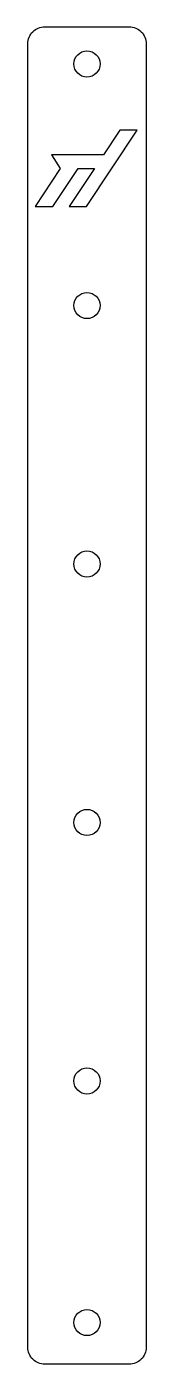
# Model space of a CAD drawing. Header units: millimetres. Extents: x -125 to -111, y -79 to 79.
import ezdxf

# ---------------------------------------------------------------- set-up
doc = ezdxf.new("R2010")
doc.units = ezdxf.units.MM
doc.layers.get('0').update_dxf_attribs({"linetype": 'CONTINUOUS'})

msp = doc.modelspace()

# ---------------------------------------------------------------- linework, layer by layer
msp.add_lwpolyline([(-112.53, 79.16, -0.414214), (-110.53, 77.16), (-110.53, -77.18, -0.414214), (-112.53, -79.18), (-122.53, -79.18, -0.414214), (-124.53, -77.18), (-124.53, 77.16, -0.414214), (-122.53, 79.16)], format="xyb", close=True)
msp.add_lwpolyline([(-116.64, 62.4), (-119.62, 57.87), (-117.57, 57.87), (-111.6, 66.93), (-113.65, 66.93), (-115.59, 64), (-121.72, 64), (-120.7, 62.4), (-123.68, 57.87), (-121.57, 57.87), (-118.59, 62.4)], close=True)
for centre in [(-117.53, 74.76), (-117.53, 46.16), (-117.53, 15.56), (-117.53, -15.04), (-117.53, -45.64), (-117.53, -74.24)]:
    msp.add_circle(centre, 1.55)

doc.saveas('drawing.dxf')
